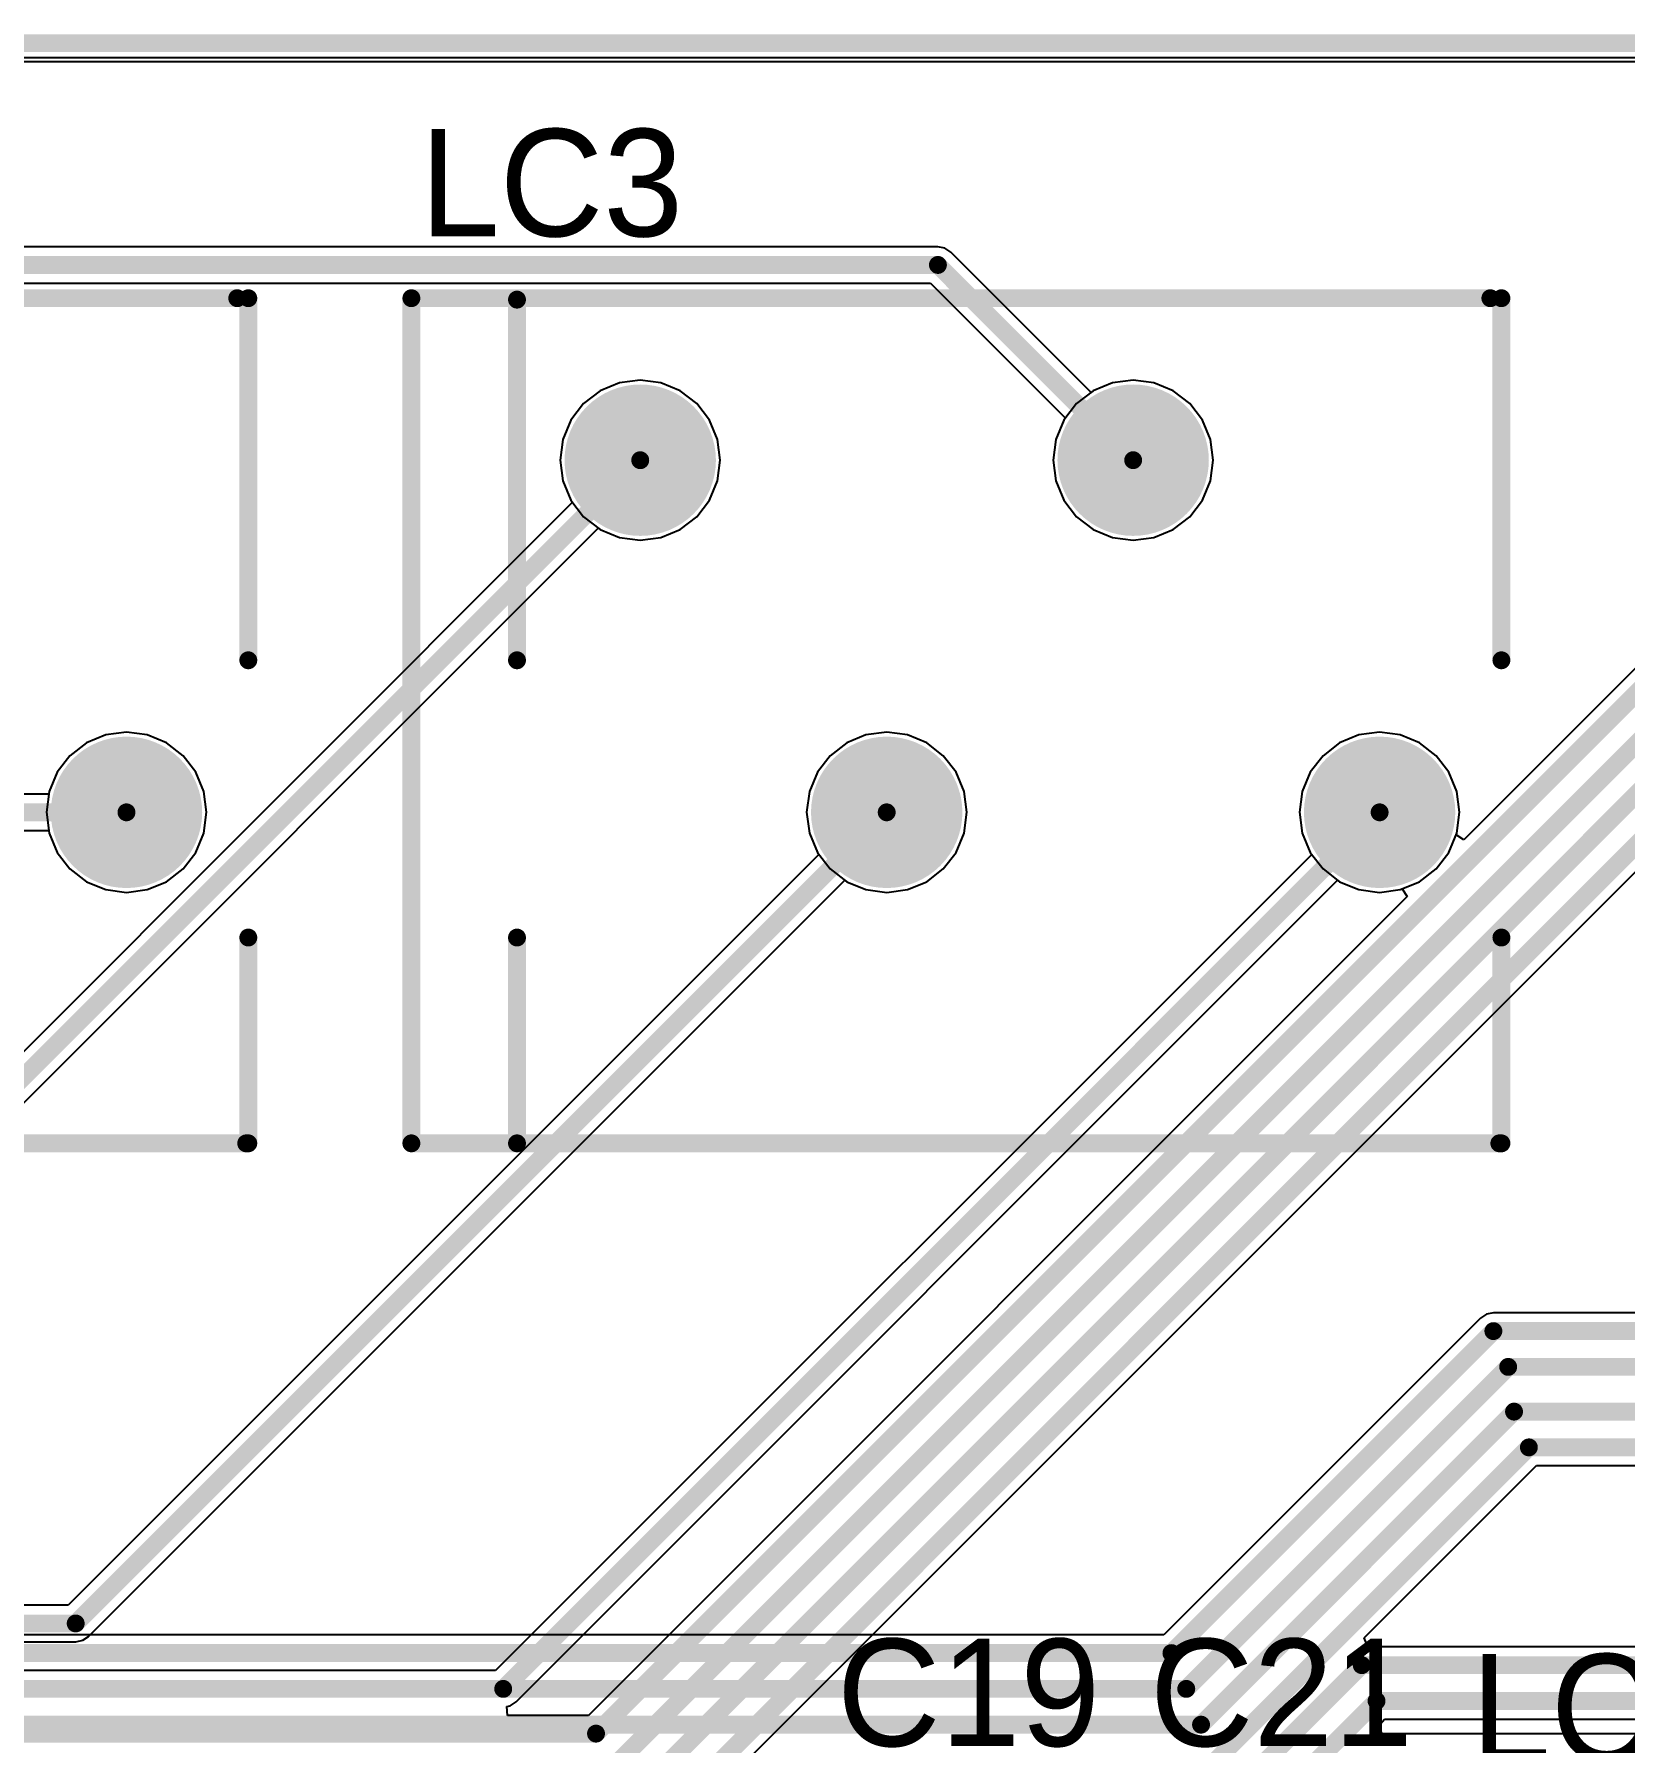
# Model space of a CAD drawing. Header units: millimetres. Extents: x 2.5 to 14.5, y 1.2 to 4.8.
# Drawn here: x 7.566 to 8.455, y 3.745 to 4.7 of the extents above; entities that cross this region are included whole.
import ezdxf

# ---------------------------------------------------------------- set-up
doc = ezdxf.new("R2010")
doc.units = ezdxf.units.MM
doc.header["$MEASUREMENT"] = 0
for name, color, linetype in [('BottomLayer', 5, 'Continuous'), ('BottomSolder', 6, 'Continuous'), ('ConnectLayer', 7, 'Continuous'), ('MultiLayer', 9, 'Continuous'), ('PadHoleLayer', 156, 'Continuous'), ('TopLayer', 1, 'Continuous'), ('TopOverlay', 2, 'Continuous'), ('TopSolder', 216, 'Continuous')]:
    doc.layers.add(name, color=color, linetype=linetype)

# ---------------------------------------------------------------- blocks, each defined once
blk = doc.blocks.new('4P__C__C_________119')
at = {"layer": 'BottomLayer', "const_width": 0.03937}
for points in [[(-0.01969, 0, 1), (0.01968, 0, 1)], [(-0.21654, -0.1378, 1), (-0.17717, -0.1378, 1)], [(-0.01969, -0.27559, 1), (0.01968, -0.27559, 1)], [(-0.21654, -0.41339, 1), (-0.17717, -0.41339, 1)]]:
    blk.add_lwpolyline(points, format="xyb", close=True, dxfattribs=at)
at = {"layer": 'BottomSolder', "const_width": 0.04232}
for points in [[(-0.02116, 0, 1), (0.02116, 0, 1)], [(-0.21801, -0.1378, 1), (-0.17569, -0.1378, 1)], [(-0.02116, -0.27559, 1), (0.02116, -0.27559, 1)], [(-0.21801, -0.41339, 1), (-0.17569, -0.41339, 1)]]:
    blk.add_lwpolyline(points, format="xyb", close=True, dxfattribs=at)
at = {"layer": 'MultiLayer', "const_width": 0.03937}
for points in [[(-0.01969, 0, 1), (0.01968, 0, 1)], [(-0.21654, -0.1378, 1), (-0.17717, -0.1378, 1)], [(-0.01969, -0.27559, 1), (0.01968, -0.27559, 1)], [(-0.21654, -0.41339, 1), (-0.17717, -0.41339, 1)]]:
    blk.add_lwpolyline(points, format="xyb", close=True, dxfattribs=at)
at = {"layer": 'PadHoleLayer', "const_width": 0.01969}
for points in [[(-0.00984, 0, 1), (0.00984, 0, 1)], [(-0.20669, -0.1378, 1), (-0.18701, -0.1378, 1)], [(-0.00984, -0.27559, 1), (0.00984, -0.27559, 1)], [(-0.20669, -0.41339, 1), (-0.18701, -0.41339, 1)]]:
    blk.add_lwpolyline(points, format="xyb", close=True, dxfattribs=at)
at = {"layer": 'TopLayer', "const_width": 0.03937}
for points in [[(-0.01969, 0, 1), (0.01968, 0, 1)], [(-0.21654, -0.1378, 1), (-0.17717, -0.1378, 1)], [(-0.01969, -0.27559, 1), (0.01968, -0.27559, 1)], [(-0.21654, -0.41339, 1), (-0.17717, -0.41339, 1)]]:
    blk.add_lwpolyline(points, format="xyb", close=True, dxfattribs=at)
at = {"layer": 'TopOverlay', "const_width": 0.01}
for points in [[(-0.38189, 0.12795), (-0.38189, 0.0689)], [(-0.38189, 0.12795), (-0.38189, -0.48032)], [(-0.38189, 0.12795), (0.09055, 0.12795)], [(0.09055, 0.12795), (0.09055, -0.47532)], [(-0.38189, 0.0689), (-0.26685, 0.0689)], [(-0.11185, 0.0689), (0.08976, 0.0689)], [(-0.38189, -0.4815), (-0.26685, -0.4815)], [(-0.11185, -0.4815), (0.09055, -0.4815)]]:
    blk.add_lwpolyline(points, dxfattribs=at)
at = {"layer": 'TopOverlay', "const_width": 0.005}
for points in [[(-0.38439, 0.12795, 1), (-0.37939, 0.12795, 1)], [(-0.38439, 0.12795, 1), (-0.37939, 0.12795, 1)], [(-0.38439, 0.12795, 1), (-0.37939, 0.12795, 1)], [(0.08805, 0.12795, 1), (0.09305, 0.12795, 1)], [(0.08805, 0.12795, 1), (0.09305, 0.12795, 1)], [(-0.38439, 0.0689, 1), (-0.37939, 0.0689, 1)], [(-0.38439, 0.0689, 1), (-0.37939, 0.0689, 1)], [(-0.26935, 0.0689, 1), (-0.26435, 0.0689, 1)], [(-0.11435, 0.0689, 1), (-0.10935, 0.0689, 1)], [(0.08726, 0.0689, 1), (0.09226, 0.0689, 1)], [(-0.38439, -0.48032, 1), (-0.37939, -0.48032, 1)], [(-0.38439, -0.4815, 1), (-0.37939, -0.4815, 1)], [(-0.26935, -0.4815, 1), (-0.26435, -0.4815, 1)], [(-0.11435, -0.4815, 1), (-0.10935, -0.4815, 1)], [(0.08805, -0.47532, 1), (0.09305, -0.47532, 1)], [(0.08805, -0.4815, 1), (0.09305, -0.4815, 1)]]:
    blk.add_lwpolyline(points, format="xyb", close=True, dxfattribs=at)
at = {"layer": 'TopSolder', "const_width": 0.04232}
for points in [[(-0.02116, 0, 1), (0.02116, 0, 1)], [(-0.21801, -0.1378, 1), (-0.17569, -0.1378, 1)], [(-0.02116, -0.27559, 1), (0.02116, -0.27559, 1)], [(-0.21801, -0.41339, 1), (-0.17569, -0.41339, 1)]]:
    blk.add_lwpolyline(points, format="xyb", close=True, dxfattribs=at)
blk = doc.blocks.new('4P__C__C_________120')
at = {"layer": 'BottomLayer', "const_width": 0.03937}
for points in [[(-0.01969, 0, 1), (0.01968, 0, 1)], [(-0.21654, -0.1378, 1), (-0.17717, -0.1378, 1)], [(-0.01969, -0.27559, 1), (0.01968, -0.27559, 1)], [(-0.21654, -0.41339, 1), (-0.17717, -0.41339, 1)]]:
    blk.add_lwpolyline(points, format="xyb", close=True, dxfattribs=at)
at = {"layer": 'BottomSolder', "const_width": 0.04232}
for points in [[(-0.02116, 0, 1), (0.02116, 0, 1)], [(-0.21801, -0.1378, 1), (-0.17569, -0.1378, 1)], [(-0.02116, -0.27559, 1), (0.02116, -0.27559, 1)], [(-0.21801, -0.41339, 1), (-0.17569, -0.41339, 1)]]:
    blk.add_lwpolyline(points, format="xyb", close=True, dxfattribs=at)
at = {"layer": 'MultiLayer', "const_width": 0.03937}
for points in [[(-0.01969, 0, 1), (0.01968, 0, 1)], [(-0.21654, -0.1378, 1), (-0.17717, -0.1378, 1)], [(-0.01969, -0.27559, 1), (0.01968, -0.27559, 1)], [(-0.21654, -0.41339, 1), (-0.17717, -0.41339, 1)]]:
    blk.add_lwpolyline(points, format="xyb", close=True, dxfattribs=at)
at = {"layer": 'PadHoleLayer', "const_width": 0.01969}
for points in [[(-0.00984, 0, 1), (0.00984, 0, 1)], [(-0.20669, -0.1378, 1), (-0.18701, -0.1378, 1)], [(-0.00984, -0.27559, 1), (0.00984, -0.27559, 1)], [(-0.20669, -0.41339, 1), (-0.18701, -0.41339, 1)]]:
    blk.add_lwpolyline(points, format="xyb", close=True, dxfattribs=at)
at = {"layer": 'TopLayer', "const_width": 0.03937}
for points in [[(-0.01969, 0, 1), (0.01968, 0, 1)], [(-0.21654, -0.1378, 1), (-0.17717, -0.1378, 1)], [(-0.01969, -0.27559, 1), (0.01968, -0.27559, 1)], [(-0.21654, -0.41339, 1), (-0.17717, -0.41339, 1)]]:
    blk.add_lwpolyline(points, format="xyb", close=True, dxfattribs=at)
at = {"layer": 'TopOverlay', "const_width": 0.01}
for points in [[(-0.38189, 0.12795), (-0.38189, 0.0689)], [(-0.38189, 0.12795), (-0.38189, -0.48032)], [(-0.38189, 0.12795), (0.09055, 0.12795)], [(0.09055, 0.12795), (0.09055, -0.47532)], [(-0.38189, 0.0689), (-0.26685, 0.0689)], [(-0.11185, 0.0689), (0.08976, 0.0689)], [(-0.38189, -0.4815), (-0.26685, -0.4815)], [(-0.11185, -0.4815), (0.09055, -0.4815)]]:
    blk.add_lwpolyline(points, dxfattribs=at)
at = {"layer": 'TopOverlay', "const_width": 0.005}
for points in [[(-0.38439, 0.12795, 1), (-0.37939, 0.12795, 1)], [(-0.38439, 0.12795, 1), (-0.37939, 0.12795, 1)], [(-0.38439, 0.12795, 1), (-0.37939, 0.12795, 1)], [(0.08805, 0.12795, 1), (0.09305, 0.12795, 1)], [(0.08805, 0.12795, 1), (0.09305, 0.12795, 1)], [(-0.38439, 0.0689, 1), (-0.37939, 0.0689, 1)], [(-0.38439, 0.0689, 1), (-0.37939, 0.0689, 1)], [(-0.26935, 0.0689, 1), (-0.26435, 0.0689, 1)], [(-0.11435, 0.0689, 1), (-0.10935, 0.0689, 1)], [(0.08726, 0.0689, 1), (0.09226, 0.0689, 1)], [(-0.38439, -0.48032, 1), (-0.37939, -0.48032, 1)], [(-0.38439, -0.4815, 1), (-0.37939, -0.4815, 1)], [(-0.26935, -0.4815, 1), (-0.26435, -0.4815, 1)], [(-0.11435, -0.4815, 1), (-0.10935, -0.4815, 1)], [(0.08805, -0.47532, 1), (0.09305, -0.47532, 1)], [(0.08805, -0.4815, 1), (0.09305, -0.4815, 1)]]:
    blk.add_lwpolyline(points, format="xyb", close=True, dxfattribs=at)
at = {"layer": 'TopSolder', "const_width": 0.04232}
for points in [[(-0.02116, 0, 1), (0.02116, 0, 1)], [(-0.21801, -0.1378, 1), (-0.17569, -0.1378, 1)], [(-0.02116, -0.27559, 1), (0.02116, -0.27559, 1)], [(-0.21801, -0.41339, 1), (-0.17569, -0.41339, 1)]]:
    blk.add_lwpolyline(points, format="xyb", close=True, dxfattribs=at)

msp = doc.modelspace()

# ---------------------------------------------------------------- linework, layer by layer
at = {"layer": 'BottomLayer', "const_width": 0.01}
for points in [[(8.20172, 3.795), (8.38172, 3.975)], [(8.38172, 3.975), (12.1, 3.975)], [(8.21, 3.775), (8.39, 3.955)], [(8.39, 3.955), (12.127, 3.955)], [(8.21828, 3.755), (8.39328, 3.93)], [(8.39328, 3.93), (12.154, 3.93)], [(8.22657, 3.735), (8.40157, 3.91)], [(8.40157, 3.91), (12.19, 3.91)], [(5.22, 3.795), (8.20172, 3.795)], [(8.23485, 3.715), (8.30812, 3.78826)], [(8.30812, 3.78826), (12.21274, 3.78826)], [(4.88, 3.775), (8.21, 3.775)], [(8.24314, 3.695), (8.3164, 3.76826)], [(8.3164, 3.76826), (11.70019, 3.76826)], [(4.525, 3.755), (8.21828, 3.755)]]:
    msp.add_lwpolyline(points, dxfattribs=at)
at = {"layer": 'BottomLayer', "const_width": 0.005}
for points in [[(8.37922, 3.975, 1), (8.38422, 3.975, 1)], [(8.37922, 3.975, 1), (8.38422, 3.975, 1)], [(8.3875, 3.955, 1), (8.3925, 3.955, 1)], [(8.3875, 3.955, 1), (8.3925, 3.955, 1)], [(8.39078, 3.93, 1), (8.39578, 3.93, 1)], [(8.39078, 3.93, 1), (8.39578, 3.93, 1)], [(8.39907, 3.91, 1), (8.40407, 3.91, 1)], [(8.39907, 3.91, 1), (8.40407, 3.91, 1)], [(8.19922, 3.795, 1), (8.20422, 3.795, 1)], [(8.19922, 3.795, 1), (8.20422, 3.795, 1)], [(8.30562, 3.78826, 1), (8.31062, 3.78826, 1)], [(8.30562, 3.78826, 1), (8.31062, 3.78826, 1)], [(8.2075, 3.775, 1), (8.2125, 3.775, 1)], [(8.2075, 3.775, 1), (8.2125, 3.775, 1)], [(8.3139, 3.76826, 1), (8.3189, 3.76826, 1)], [(8.3139, 3.76826, 1), (8.3189, 3.76826, 1)], [(8.21578, 3.755, 1), (8.22078, 3.755, 1)], [(8.21578, 3.755, 1), (8.22078, 3.755, 1)]]:
    msp.add_lwpolyline(points, format="xyb", close=True, dxfattribs=at)
at = {"layer": 'ConnectLayer'}
for p, q in [((2.47303, 4.68697), (14.45697, 4.68697)), ((2.4752, 4.6848), (14.4548, 4.6848)), ((8.07116, 4.5812), (6.735, 4.5812)), ((8.07507, 4.58042), (8.07116, 4.5812)), ((8.07837, 4.57821), (8.07507, 4.58042)), ((8.15683, 4.49976), (8.07837, 4.57821)), ((6.73922, 4.5608), (8.06694, 4.5608)), ((8.06694, 4.5608), (8.14241, 4.48534)), ((7.88235, 4.50061), (7.87308, 4.4935)), ((7.88235, 4.50061), (7.87308, 4.4935)), ((7.89314, 4.50508), (7.88235, 4.50061)), ((7.89314, 4.50508), (7.88235, 4.50061)), ((7.90472, 4.5066), (7.89314, 4.50508)), ((7.90472, 4.5066), (7.89314, 4.50508)), ((7.91631, 4.50508), (7.90472, 4.5066)), ((7.91631, 4.50508), (7.90472, 4.5066)), ((7.9271, 4.50061), (7.91631, 4.50508)), ((7.9271, 4.50061), (7.91631, 4.50508)), ((7.93637, 4.4935), (7.9271, 4.50061)), ((7.93637, 4.4935), (7.9271, 4.50061)), ((8.15794, 4.50061), (8.14867, 4.4935)), ((8.15794, 4.50061), (8.15683, 4.49976)), ((8.16873, 4.50508), (8.15794, 4.50061)), ((8.16873, 4.50508), (8.15794, 4.50061)), ((8.18031, 4.5066), (8.16873, 4.50508)), ((8.18031, 4.5066), (8.16873, 4.50508)), ((8.1919, 4.50508), (8.18031, 4.5066)), ((8.1919, 4.50508), (8.18031, 4.5066)), ((8.20269, 4.50061), (8.1919, 4.50508)), ((8.20269, 4.50061), (8.1919, 4.50508)), ((8.21196, 4.4935), (8.20269, 4.50061)), ((8.21196, 4.4935), (8.20269, 4.50061)), ((7.87308, 4.4935), (7.86597, 4.48423)), ((7.87308, 4.4935), (7.86597, 4.48423)), ((7.94348, 4.48423), (7.93637, 4.4935)), ((7.94348, 4.48423), (7.93637, 4.4935)), ((8.14867, 4.4935), (8.14156, 4.48423)), ((8.21907, 4.48423), (8.21196, 4.4935)), ((8.21907, 4.48423), (8.21196, 4.4935)), ((7.86597, 4.48423), (7.8615, 4.47343)), ((7.86597, 4.48423), (7.8615, 4.47343)), ((7.94795, 4.47343), (7.94348, 4.48423)), ((7.94795, 4.47343), (7.94348, 4.48423)), ((8.14156, 4.48423), (8.13709, 4.47343)), ((8.14156, 4.48423), (8.13709, 4.47343)), ((8.14241, 4.48534), (8.14156, 4.48423)), ((8.22354, 4.47343), (8.21907, 4.48423)), ((8.22354, 4.47343), (8.21907, 4.48423)), ((7.8615, 4.47343), (7.85997, 4.46185)), ((7.8615, 4.47343), (7.85997, 4.46185)), ((7.94948, 4.46185), (7.94795, 4.47343)), ((7.94948, 4.46185), (7.94795, 4.47343)), ((8.13709, 4.47343), (8.13556, 4.46185)), ((8.13709, 4.47343), (8.13556, 4.46185)), ((8.22507, 4.46185), (8.22354, 4.47343)), ((8.22507, 4.46185), (8.22354, 4.47343)), ((7.85997, 4.46185), (7.8615, 4.45027)), ((7.85997, 4.46185), (7.8615, 4.45027)), ((7.94795, 4.45027), (7.94948, 4.46185)), ((7.94795, 4.45027), (7.94948, 4.46185)), ((8.13556, 4.46185), (8.13709, 4.45027)), ((8.13556, 4.46185), (8.13709, 4.45027)), ((8.22354, 4.45027), (8.22507, 4.46185)), ((8.22354, 4.45027), (8.22507, 4.46185)), ((7.8615, 4.45027), (7.86597, 4.43947)), ((7.8615, 4.45027), (7.86597, 4.43947)), ((7.94348, 4.43947), (7.94795, 4.45027)), ((7.94348, 4.43947), (7.94795, 4.45027)), ((8.13709, 4.45027), (8.14156, 4.43947)), ((8.13709, 4.45027), (8.14156, 4.43947)), ((8.21907, 4.43947), (8.22354, 4.45027)), ((8.21907, 4.43947), (8.22354, 4.45027)), ((7.86682, 4.43836), (7.27022, 3.84176)), ((7.86597, 4.43947), (7.87308, 4.4302)), ((7.86597, 4.43947), (7.86682, 4.43836)), ((7.93637, 4.4302), (7.94348, 4.43947)), ((7.93637, 4.4302), (7.94348, 4.43947)), ((8.14156, 4.43947), (8.14867, 4.4302)), ((8.14156, 4.43947), (8.14867, 4.4302)), ((8.21196, 4.4302), (8.21907, 4.43947)), ((8.21196, 4.4302), (8.21907, 4.43947)), ((7.28406, 3.82676), (7.88124, 4.42394)), ((7.87308, 4.4302), (7.88235, 4.42309)), ((7.88124, 4.42394), (7.88235, 4.42309)), ((7.88235, 4.42309), (7.89314, 4.41862)), ((7.88235, 4.42309), (7.89314, 4.41862)), ((7.91631, 4.41862), (7.9271, 4.42309)), ((7.91631, 4.41862), (7.9271, 4.42309)), ((7.9271, 4.42309), (7.93637, 4.4302)), ((7.9271, 4.42309), (7.93637, 4.4302)), ((8.14867, 4.4302), (8.15794, 4.42309)), ((8.14867, 4.4302), (8.15794, 4.42309)), ((8.15794, 4.42309), (8.16873, 4.41862)), ((8.15794, 4.42309), (8.16873, 4.41862)), ((8.1919, 4.41862), (8.20269, 4.42309)), ((8.1919, 4.41862), (8.20269, 4.42309)), ((8.20269, 4.42309), (8.21196, 4.4302)), ((8.20269, 4.42309), (8.21196, 4.4302)), ((7.89314, 4.41862), (7.90472, 4.4171)), ((7.89314, 4.41862), (7.90472, 4.4171)), ((7.90472, 4.4171), (7.91631, 4.41862)), ((7.90472, 4.4171), (7.91631, 4.41862)), ((8.16873, 4.41862), (8.18031, 4.4171)), ((8.16873, 4.41862), (8.18031, 4.4171)), ((8.18031, 4.4171), (8.1919, 4.41862)), ((8.18031, 4.4171), (8.1919, 4.41862)), ((7.91206, 3.68279), (8.61256, 4.38329)), ((8.4748, 4.35922), (8.36516, 4.24958)), ((7.6059, 4.30823), (7.5951, 4.30376)), ((7.6059, 4.30823), (7.5951, 4.30376)), ((7.61748, 4.30975), (7.6059, 4.30823)), ((7.61748, 4.30975), (7.6059, 4.30823)), ((7.62906, 4.30823), (7.61748, 4.30975)), ((7.62906, 4.30823), (7.61748, 4.30975)), ((7.63986, 4.30376), (7.62906, 4.30823)), ((7.63986, 4.30376), (7.62906, 4.30823)), ((8.03094, 4.30823), (8.02014, 4.30376)), ((8.03094, 4.30823), (8.02014, 4.30376)), ((8.04252, 4.30975), (8.03094, 4.30823)), ((8.04252, 4.30975), (8.03094, 4.30823)), ((8.0541, 4.30823), (8.04252, 4.30975)), ((8.0541, 4.30823), (8.04252, 4.30975)), ((8.0649, 4.30376), (8.0541, 4.30823)), ((8.0649, 4.30376), (8.0541, 4.30823)), ((8.30653, 4.30823), (8.29573, 4.30376)), ((8.30653, 4.30823), (8.29573, 4.30376)), ((8.31811, 4.30975), (8.30653, 4.30823)), ((8.31811, 4.30975), (8.30653, 4.30823)), ((8.32969, 4.30823), (8.31811, 4.30975)), ((8.32969, 4.30823), (8.31811, 4.30975)), ((8.34049, 4.30376), (8.32969, 4.30823)), ((8.34049, 4.30376), (8.32969, 4.30823)), ((7.5951, 4.30376), (7.58583, 4.29665)), ((7.5951, 4.30376), (7.58583, 4.29665)), ((7.64913, 4.29665), (7.63986, 4.30376)), ((7.64913, 4.29665), (7.63986, 4.30376)), ((8.02014, 4.30376), (8.01087, 4.29665)), ((8.02014, 4.30376), (8.01087, 4.29665)), ((8.07417, 4.29665), (8.0649, 4.30376)), ((8.07417, 4.29665), (8.0649, 4.30376)), ((8.29573, 4.30376), (8.28646, 4.29665)), ((8.29573, 4.30376), (8.28646, 4.29665)), ((8.34976, 4.29665), (8.34049, 4.30376)), ((8.34976, 4.29665), (8.34049, 4.30376)), ((7.58583, 4.29665), (7.57872, 4.28738)), ((7.58583, 4.29665), (7.57872, 4.28738)), ((7.65624, 4.28738), (7.64913, 4.29665)), ((7.65624, 4.28738), (7.64913, 4.29665)), ((8.01087, 4.29665), (8.00376, 4.28738)), ((8.01087, 4.29665), (8.00376, 4.28738)), ((8.08128, 4.28738), (8.07417, 4.29665)), ((8.08128, 4.28738), (8.07417, 4.29665)), ((8.28646, 4.29665), (8.27935, 4.28738)), ((8.28646, 4.29665), (8.27935, 4.28738)), ((8.35687, 4.28738), (8.34976, 4.29665)), ((8.35687, 4.28738), (8.34976, 4.29665)), ((7.57872, 4.28738), (7.57425, 4.27658)), ((7.57872, 4.28738), (7.57425, 4.27658)), ((7.66071, 4.27658), (7.65624, 4.28738)), ((7.66071, 4.27658), (7.65624, 4.28738)), ((8.00376, 4.28738), (7.99929, 4.27658)), ((8.00376, 4.28738), (7.99929, 4.27658)), ((8.08575, 4.27658), (8.08128, 4.28738)), ((8.08575, 4.27658), (8.08128, 4.28738)), ((8.27935, 4.28738), (8.27488, 4.27658)), ((8.27935, 4.28738), (8.27488, 4.27658)), ((8.36134, 4.27658), (8.35687, 4.28738)), ((8.36134, 4.27658), (8.35687, 4.28738)), ((7.57407, 4.2752), (7.52006, 4.2752)), ((7.57425, 4.27658), (7.57273, 4.265)), ((7.57425, 4.27658), (7.57407, 4.2752)), ((7.66223, 4.265), (7.66071, 4.27658)), ((7.66223, 4.265), (7.66071, 4.27658)), ((7.99929, 4.27658), (7.99777, 4.265)), ((7.99929, 4.27658), (7.99777, 4.265)), ((8.08727, 4.265), (8.08575, 4.27658)), ((8.08727, 4.265), (8.08575, 4.27658)), ((8.27488, 4.27658), (8.27336, 4.265)), ((8.27488, 4.27658), (8.27336, 4.265)), ((8.36286, 4.265), (8.36134, 4.27658)), ((8.36286, 4.265), (8.36134, 4.27658)), ((7.57273, 4.265), (7.57425, 4.25342)), ((7.66071, 4.25342), (7.66223, 4.265)), ((7.66071, 4.25342), (7.66223, 4.265)), ((7.99777, 4.265), (7.99929, 4.25342)), ((7.99777, 4.265), (7.99929, 4.25342)), ((8.08575, 4.25342), (8.08727, 4.265)), ((8.08575, 4.25342), (8.08727, 4.265)), ((8.27336, 4.265), (8.27488, 4.25342)), ((8.27336, 4.265), (8.27488, 4.25342)), ((8.36134, 4.25342), (8.36286, 4.265)), ((8.36134, 4.25342), (8.36286, 4.265)), ((7.51584, 4.2548), (7.57407, 4.2548)), ((7.57407, 4.2548), (7.57425, 4.25342)), ((7.57425, 4.25342), (7.57872, 4.24262)), ((7.57425, 4.25342), (7.57872, 4.24262)), ((7.65624, 4.24262), (7.66071, 4.25342)), ((7.65624, 4.24262), (7.66071, 4.25342)), ((7.99929, 4.25342), (8.00376, 4.24262)), ((7.99929, 4.25342), (8.00376, 4.24262)), ((8.08128, 4.24262), (8.08575, 4.25342)), ((8.08128, 4.24262), (8.08575, 4.25342)), ((8.27488, 4.25342), (8.27935, 4.24262)), ((8.27488, 4.25342), (8.27935, 4.24262)), ((8.35687, 4.24262), (8.36134, 4.25342)), ((8.36092, 4.25241), (8.36134, 4.25342)), ((8.36516, 4.24958), (8.36092, 4.25241)), ((7.57872, 4.24262), (7.58583, 4.23335)), ((7.57872, 4.24262), (7.58583, 4.23335)), ((8.00461, 4.24151), (7.58486, 3.82176)), ((7.64913, 4.23335), (7.65624, 4.24262)), ((7.64913, 4.23335), (7.65624, 4.24262)), ((8.2802, 4.24151), (7.82389, 3.7852)), ((8.00376, 4.24262), (8.01087, 4.23335)), ((8.00376, 4.24262), (8.00461, 4.24151)), ((8.07417, 4.23335), (8.08128, 4.24262)), ((8.07417, 4.23335), (8.08128, 4.24262)), ((8.27935, 4.24262), (8.28646, 4.23335)), ((8.27935, 4.24262), (8.2802, 4.24151)), ((8.34976, 4.23335), (8.35687, 4.24262)), ((7.58583, 4.23335), (7.5951, 4.22624)), ((7.58583, 4.23335), (7.5951, 4.22624)), ((7.63986, 4.22624), (7.64913, 4.23335)), ((7.63986, 4.22624), (7.64913, 4.23335)), ((8.01087, 4.23335), (8.02014, 4.22624)), ((8.0649, 4.22624), (8.07417, 4.23335)), ((8.0649, 4.22624), (8.07417, 4.23335)), ((8.28646, 4.23335), (8.29573, 4.22624)), ((8.34049, 4.22624), (8.34976, 4.23335)), ((7.5951, 4.22624), (7.6059, 4.22177)), ((7.5951, 4.22624), (7.6059, 4.22177)), ((7.5963, 3.80436), (8.01903, 4.22709)), ((7.62906, 4.22177), (7.63986, 4.22624)), ((7.62906, 4.22177), (7.63986, 4.22624)), ((7.83532, 3.76779), (8.29462, 4.22709)), ((8.01903, 4.22709), (8.02014, 4.22624)), ((8.02014, 4.22624), (8.03094, 4.22177)), ((8.02014, 4.22624), (8.03094, 4.22177)), ((8.0541, 4.22177), (8.0649, 4.22624)), ((8.0541, 4.22177), (8.0649, 4.22624)), ((8.29462, 4.22709), (8.29573, 4.22624)), ((8.29573, 4.22624), (8.30653, 4.22177)), ((8.29573, 4.22624), (8.30653, 4.22177)), ((8.32969, 4.22177), (8.34049, 4.22624)), ((8.32969, 4.22177), (8.3307, 4.22219)), ((8.3307, 4.22219), (8.33353, 4.21795)), ((7.6059, 4.22177), (7.61748, 4.22025)), ((7.6059, 4.22177), (7.61748, 4.22025)), ((7.61748, 4.22025), (7.62906, 4.22177)), ((7.61748, 4.22025), (7.62906, 4.22177)), ((8.33353, 4.21795), (7.87578, 3.7602)), ((8.03094, 4.22177), (8.04252, 4.22025)), ((8.03094, 4.22177), (8.04252, 4.22025)), ((8.04252, 4.22025), (8.0541, 4.22177)), ((8.04252, 4.22025), (8.0541, 4.22177)), ((8.30653, 4.22177), (8.31811, 4.22025)), ((8.30653, 4.22177), (8.31811, 4.22025)), ((8.31811, 4.22025), (8.32969, 4.22177)), ((8.31811, 4.22025), (8.32969, 4.22177)), ((8.37781, 3.98442), (8.37451, 3.98221)), ((8.38172, 3.9852), (8.37781, 3.98442)), ((12.09578, 3.9852), (8.38172, 3.9852)), ((8.37451, 3.98221), (8.19749, 3.8052)), ((8.30945, 3.80346), (8.40579, 3.8998)), ((8.40579, 3.8998), (12.18578, 3.8998)), ((7.58486, 3.82176), (7.28613, 3.82176)), ((8.19749, 3.8052), (5.22422, 3.8052)), ((7.58909, 3.80137), (7.59299, 3.80215)), ((7.59299, 3.80215), (7.5963, 3.80436)), ((8.31152, 3.79846), (8.30945, 3.80346)), ((6.61437, 3.80137), (7.58909, 3.80137)), ((12.21274, 3.79846), (8.31152, 3.79846)), ((7.82389, 3.7852), (6.63015, 3.7852)), ((7.83008, 3.7652), (7.83201, 3.76558)), ((7.83057, 3.7602), (7.83008, 3.7652)), ((7.83201, 3.76558), (7.83532, 3.76779)), ((7.87578, 3.7602), (7.83057, 3.7602)), ((8.31769, 3.75428), (8.32079, 3.75807)), ((8.31951, 3.74988), (8.31769, 3.75428)), ((8.32079, 3.75807), (11.66904, 3.75807)), ((9.99394, 3.74988), (8.31951, 3.74988))]:
    msp.add_line(p, q, dxfattribs=at)
at = {"layer": 'TopLayer', "const_width": 0.01}
for points in [[(2.465, 4.695), (14.465, 4.695)], [(6.735, 4.571), (8.07116, 4.571)], [(8.07116, 4.571), (8.18031, 4.46185)], [(7.27444, 3.83157), (7.90472, 4.46185)], [(7.90485, 3.69), (8.60535, 4.3905)], [(7.88, 3.75), (8.485, 4.355)], [(7.88829, 3.73), (8.505, 4.34671)], [(7.89657, 3.71), (8.525, 4.33843)], [(7.51584, 4.265), (7.61748, 4.265)], [(7.58909, 3.81157), (8.04252, 4.265)], [(7.82811, 3.775), (8.31811, 4.265)], [(6.61015, 3.81157), (7.58909, 3.81157)], [(6.63015, 3.775), (7.82811, 3.775)], [(6.92354, 3.75), (7.88, 3.75)]]:
    msp.add_lwpolyline(points, dxfattribs=at)
at = {"layer": 'TopLayer', "const_width": 0.005}
for points in [[(8.06866, 4.571, 1), (8.07366, 4.571, 1)], [(8.06866, 4.571, 1), (8.07366, 4.571, 1)], [(7.90222, 4.46185, 1), (7.90722, 4.46185, 1)], [(8.17781, 4.46185, 1), (8.18281, 4.46185, 1)], [(7.61498, 4.265, 1), (7.61998, 4.265, 1)], [(8.04002, 4.265, 1), (8.04502, 4.265, 1)], [(8.31561, 4.265, 1), (8.32061, 4.265, 1)], [(7.58659, 3.81157, 1), (7.59159, 3.81157, 1)], [(7.58659, 3.81157, 1), (7.59159, 3.81157, 1)], [(7.82561, 3.775, 1), (7.83061, 3.775, 1)], [(7.82561, 3.775, 1), (7.83061, 3.775, 1)], [(7.8775, 3.75, 1), (7.8825, 3.75, 1)], [(7.8775, 3.75, 1), (7.8825, 3.75, 1)]]:
    msp.add_lwpolyline(points, format="xyb", close=True, dxfattribs=at)

# ---------------------------------------------------------------- block references
at = {"rotation": 90}
for name, p in [('4P__C__C_________120', (7.20409, 4.46185)), ('4P__C__C_________119', (7.90472, 4.46185))]:
    msp.add_blockref(name, p, dxfattribs=at)

# ---------------------------------------------------------------- texts
at = {"layer": 'TopOverlay'}
for s, p in [('LC3', (7.78152, 4.587)), ('C19', (8.01466, 3.743)), ('C21', (8.18966, 3.743)), ('LCIN2', (8.36916, 3.7345))]:
    msp.add_text(s, height=0.06, dxfattribs=at).set_placement(p)

doc.saveas('drawing.dxf')
